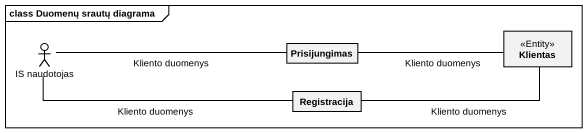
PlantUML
@startuml
mainframe class Duomenų srautų diagrama
allowmixing
hide circle
hide empty members
actor "IS naudotojas" as IS_naudotojas
class Prisijungimas
class Klientas <<Entity>>
class Registracija
IS_naudotojas -right- Prisijungimas : Kliento duomenys
IS_naudotojas -right- Registracija : Kliento duomenys
Prisijungimas -right- Klientas : Kliento duomenys
Registracija -right- Klientas : Kliento duomenys
@enduml
